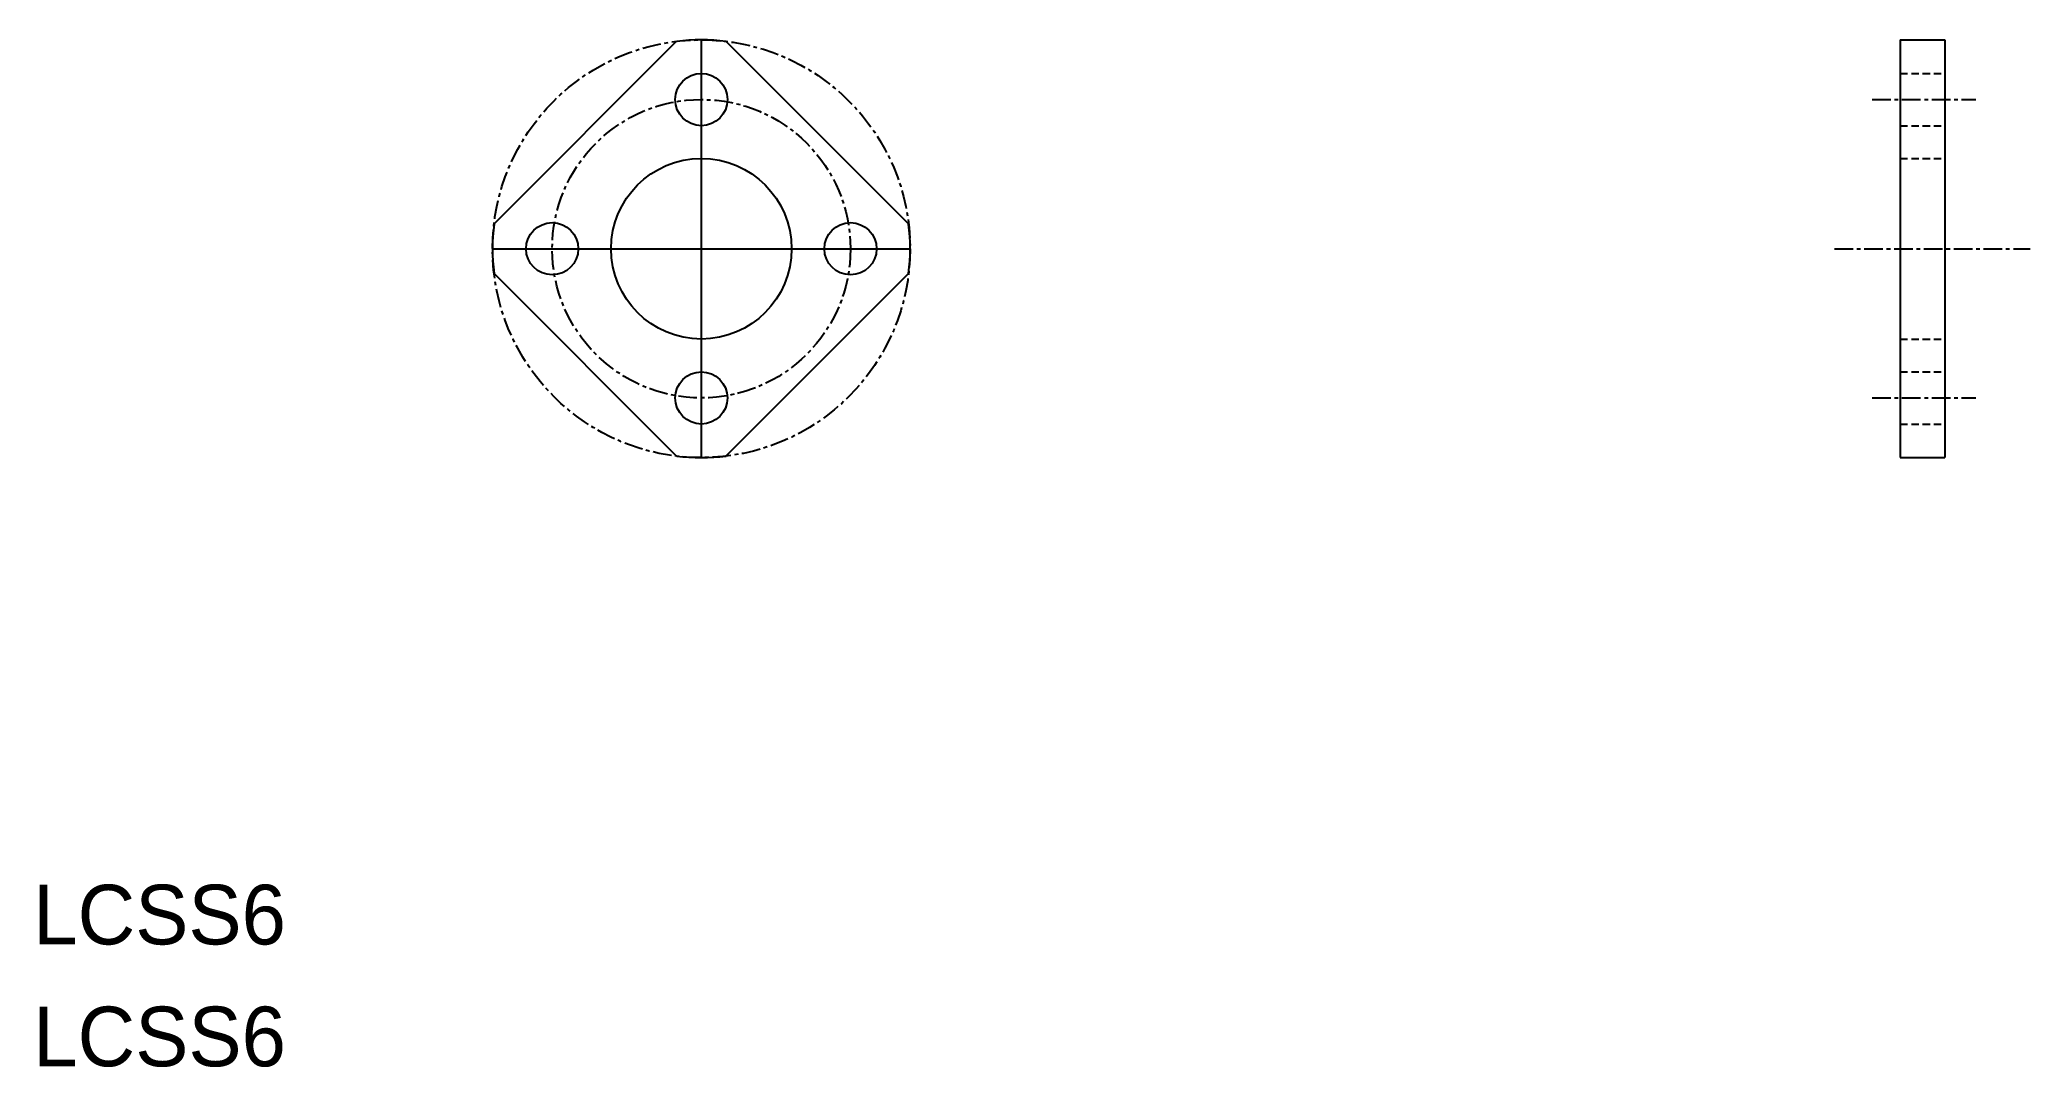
# Model space of a CAD drawing. Extents: x 90 to 224, y 17 to 86.
import ezdxf

# ---------------------------------------------------------------- set-up
doc = ezdxf.new("R2010")
doc.units = 0
doc.linetypes.add('CENTER', pattern=[2, 1.25, -0.25, 0.25, -0.25])
doc.linetypes.add('DASHED', pattern=[0.75, 0.5, -0.25])
doc.layers.get('0').update_dxf_attribs({"linetype": 'CONTINUOUS'})
doc.layers.add('CENTER', color=1, linetype='CENTER')

msp = doc.modelspace()

# ---------------------------------------------------------------- linework, layer by layer
at = {"color": 7, "linetype": 'CONTINUOUS'}
for p, q in [((120.67, 73.85), (132.91, 86.1)), ((134.57, 58.19), (134.57, 86.19)), ((136.22, 86.1), (148.47, 73.85)), ((214.96, 86.19), (217.96, 86.19)), ((214.96, 86.19), (214.96, 58.19)), ((217.96, 86.19), (217.96, 58.19)), ((120.57, 72.19), (148.57, 72.19)), ((120.67, 70.54), (132.91, 58.29)), ((136.22, 58.29), (148.47, 70.54)), ((214.96, 58.19), (217.96, 58.19))]:
    msp.add_line(p, q, dxfattribs=at)
at = {"color": 3, "linetype": 'DASHED'}
for p, q in [((214.96, 83.94), (217.96, 83.94)), ((214.96, 80.44), (217.96, 80.44)), ((214.96, 78.24), (217.96, 78.24)), ((214.96, 66.14), (217.96, 66.14)), ((214.96, 63.94), (217.96, 63.94)), ((214.96, 60.44), (217.96, 60.44))]:
    msp.add_line(p, q, dxfattribs=at)
at = {"color": 3, "linetype": 'CENTER'}
msp.add_circle((134.57, 72.19), 14, dxfattribs=at)
at = {"color": 7, "linetype": 'CONTINUOUS'}
for centre, radius in [((134.57, 82.19), 1.75), ((134.57, 72.19), 6.05), ((124.57, 72.19), 1.75), ((144.57, 72.19), 1.75), ((134.57, 62.19), 1.75)]:
    msp.add_circle(centre, radius, dxfattribs=at)
for start, end in [(83.2132, 96.7868), (173.2132, 186.7868), (353.2132, 6.7868), (263.2132, 276.7868)]:
    msp.add_arc((134.57, 72.19), 14, start, end, dxfattribs=at)
at = {"layer": 'CENTER', "color": 1, "linetype": 'CENTER'}
for p, q in [((213.08, 82.19), (220.04, 82.19)), ((210.55, 72.19), (223.68, 72.19)), ((213.08, 62.19), (220.04, 62.19))]:
    msp.add_line(p, q, dxfattribs=at)
msp.add_circle((134.57, 72.19), 10, dxfattribs=at)

# ---------------------------------------------------------------- texts
at = {"color": 7, "linetype": 'CONTINUOUS'}
for p in [(89.77, 25.56), (89.77, 17.39)]:
    msp.add_text('LCSS6', height=4, dxfattribs=at).set_placement(p)

doc.saveas('drawing.dxf')
